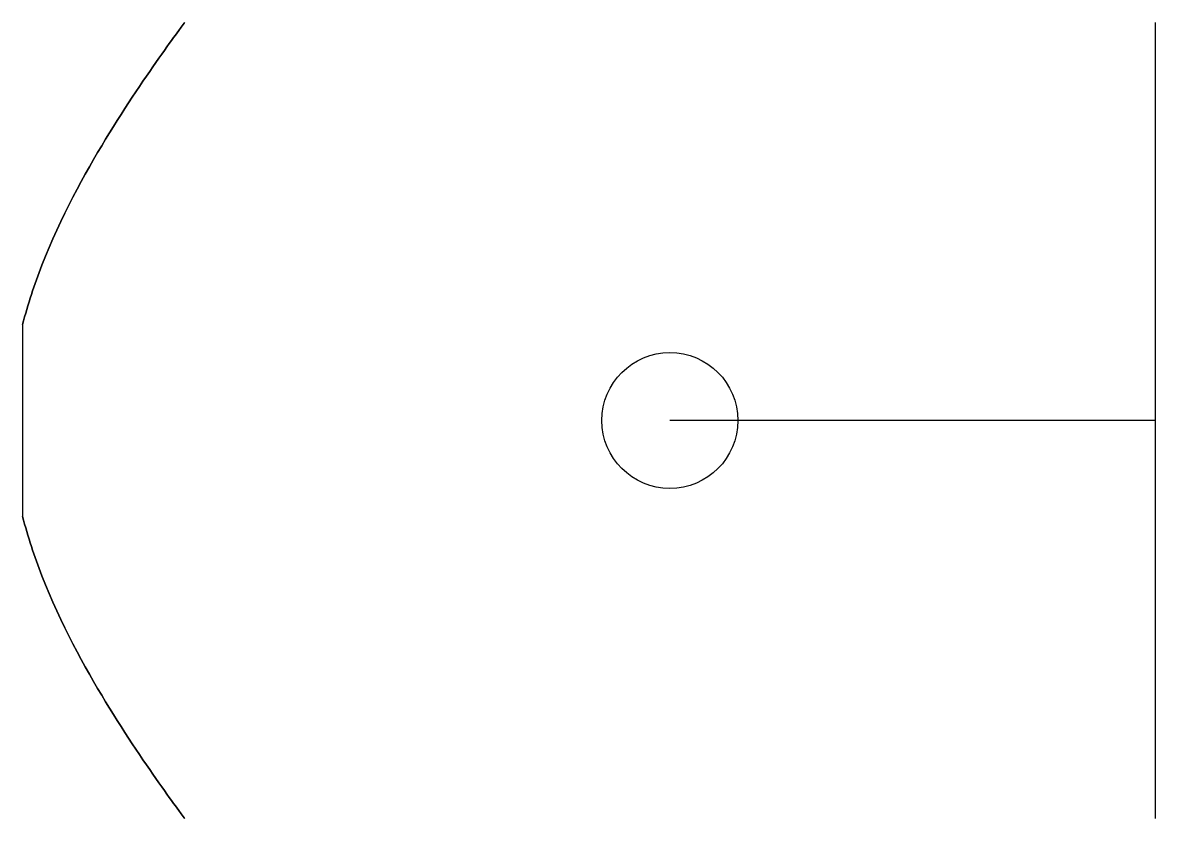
# Model space of a CAD drawing. Header units: millimetres. Extents: x -26.3 to 8.7, y -12.3 to 12.3.
import ezdxf

# ---------------------------------------------------------------- set-up
doc = ezdxf.new("R2010")
doc.units = ezdxf.units.MM
doc.layers.get('0').update_dxf_attribs({"linetype": 'CONTINUOUS'})

msp = doc.modelspace()

# ---------------------------------------------------------------- linework, layer by layer
for p, q in [((8.676, -12.3), (8.676, 12.3)), ((-26.324, 2.965), (-26.324, -2.965)), ((-26.324, 2.965), (-26.324, -2.965)), ((8.676, 0), (-6.324, 0))]:
    msp.add_line(p, q)
msp.add_circle((-6.324, 0), 2.1)
for points, knots in [([(-21.324, 12.3), (-21.324, 12.3), (-21.383, 12.219), (-21.622, 11.891), (-21.801, 11.644), (-22.478, 10.685), (-23.122, 9.746), (-24.408, 7.629), (-25.152, 6.291), (-25.962, 4.208), (-26.165, 3.594), (-26.324, 2.965)], [1.954685, 1.954685, 1.954685, 1.954685, 2.196723, 2.196723, 2.438762, 2.438762, 2.922839, 2.922839, 3.416104, 3.416104, 3.610678, 3.610678, 3.610678, 3.610678]), ([(-26.324, 2.965), (-26.165, 3.594), (-25.962, 4.208), (-25.152, 6.291), (-24.408, 7.629), (-23.122, 9.746), (-22.478, 10.685), (-21.801, 11.644), (-21.622, 11.891), (-21.383, 12.219), (-21.324, 12.3), (-21.324, 12.3)], [0.298692, 0.298692, 0.298692, 0.298692, 0.493265, 0.493265, 0.98653, 0.98653, 1.470607, 1.470607, 1.712646, 1.712646, 1.954685, 1.954685, 1.954685, 1.954685]), ([(-26.324, -2.965), (-26.165, -3.594), (-25.962, -4.208), (-25.152, -6.291), (-24.408, -7.629), (-23.122, -9.746), (-22.478, -10.685), (-21.801, -11.644), (-21.622, -11.891), (-21.383, -12.219), (-21.324, -12.3), (-21.324, -12.3)], [4.208061, 4.208061, 4.208061, 4.208061, 4.402634, 4.402634, 4.895899, 4.895899, 5.379977, 5.379977, 5.622015, 5.622015, 5.864054, 5.864054, 5.864054, 5.864054]), ([(-21.324, -12.3), (-21.324, -12.3), (-21.383, -12.219), (-21.622, -11.891), (-21.801, -11.644), (-22.478, -10.685), (-23.122, -9.746), (-24.408, -7.629), (-25.152, -6.291), (-25.962, -4.208), (-26.165, -3.594), (-26.324, -2.965)], [5.864054, 5.864054, 5.864054, 5.864054, 6.106093, 6.106093, 6.348131, 6.348131, 6.832209, 6.832209, 7.325474, 7.325474, 7.520047, 7.520047, 7.520047, 7.520047])]:
    msp.add_open_spline(points, degree=3, knots=knots)

doc.saveas('drawing.dxf')
